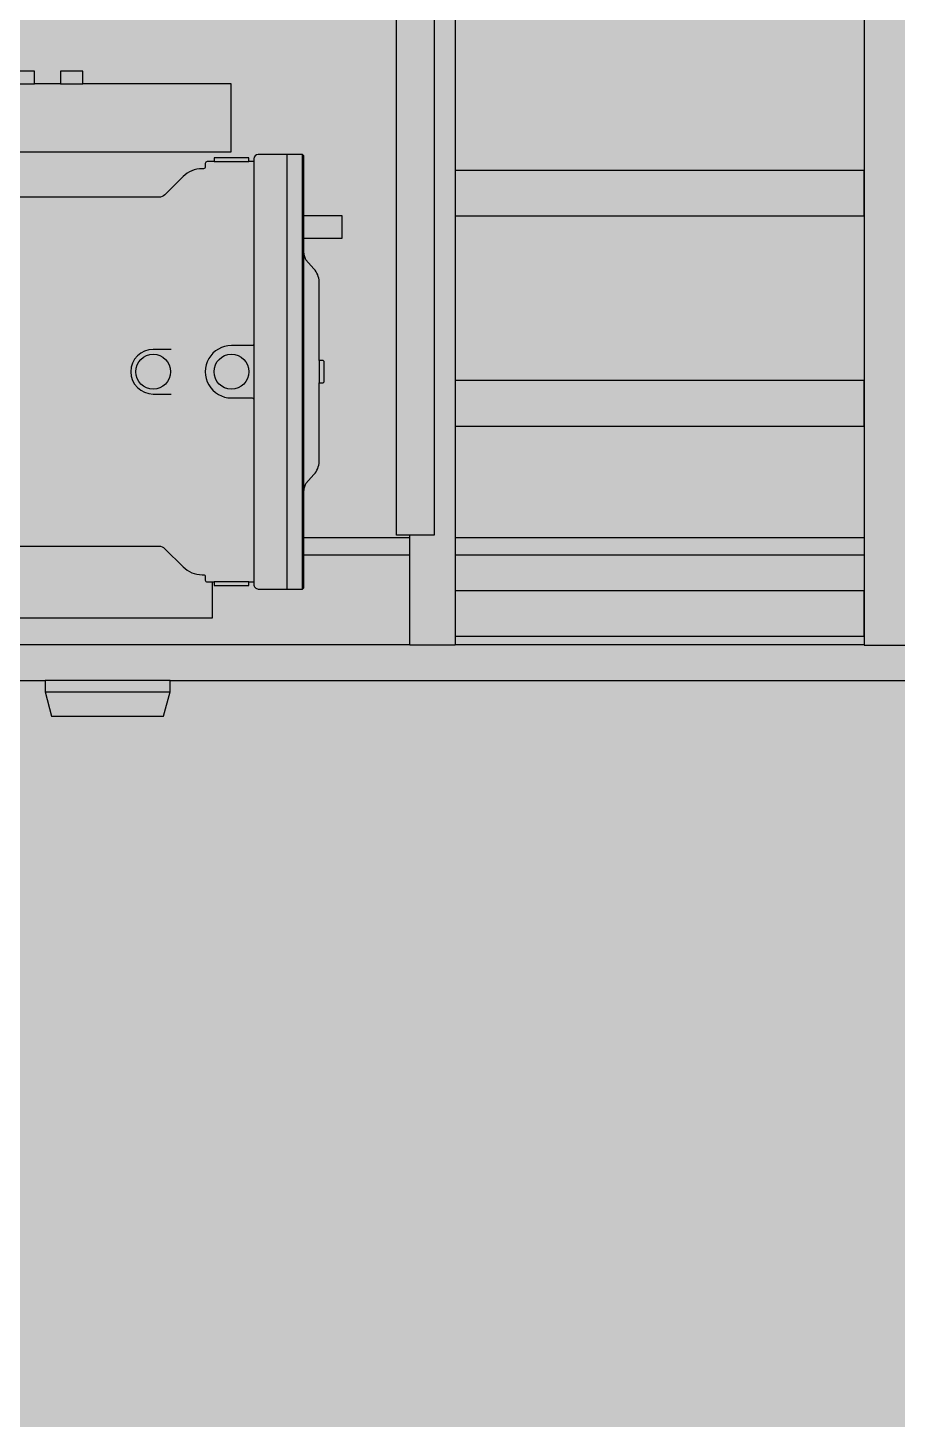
# Model space of a CAD drawing. Header units: millimetres. Extents: x -42064 to 85793, y -29289 to 164708.
# Drawn here: x -2781 to -1809, y -486 to 1070 of the extents above; entities that cross this region are included whole.
import ezdxf

# ---------------------------------------------------------------- set-up
doc = ezdxf.new("R2010")
doc.units = ezdxf.units.MM
doc.set_wipeout_variables(frame=1)
doc.layers.add('1', color=7, linetype='Continuous')
doc.layers.add('Техника. Кран MLC650 VPC', color=250, linetype='Continuous', true_color=0x333333)
doc.layers.add('Техника. Кран MLC650 VPC Штрих', color=7, linetype='Continuous', true_color=0xed4d1d)

# ---------------------------------------------------------------- blocks, each defined once
blk = doc.blocks.new('MLC650-20260207.081402')
at = {"color": 0, "linetype": 'ByBlock', "lineweight": -2, "transparency": 16777216}
blk.add_wipeout([(235.97513122638702, -752.9984265558323), (286.7751312263863, -752.9984265558323), (286.7751312263863, 506.4885359269797), (235.97513122638702, 506.4885359269797)], dxfattribs=at)
for points in [[(-221.2248687736137, 482.8012869604018), (-221.2248687736137, 432.0012869604025), (235.97513122638702, 432.0012869604025), (235.97513122638702, 482.8012869604018)], [(-221.2248687736137, 247.80129001215937), (-221.2248687736137, 197.0012900121601), (235.97513122638702, 197.0012900121601), (235.97513122638702, 247.80129001215937)], [(-221.2248687736137, 12.801293063917853), (-221.2248687736137, -37.99870693608136), (235.97513122638702, -37.99870693608136), (235.97513122638702, 12.801293063917853)], [(-221.2248687736137, -222.19870388432446), (-221.2248687736137, -272.9987038843237), (235.97513122638702, -272.9987038843237), (235.97513122638702, -222.19870388432446)], [(-221.2248687736137, -457.1986523859114), (-221.2248687736137, -507.99865238591053), (235.97513122638694, -507.99865238591053), (235.97513122638694, -457.1986523859114)], [(-221.2248687736137, -692.1986493341537), (-221.2248687736137, -742.998649334153), (235.97513122638702, -742.998649334153), (235.97513122638702, -692.1986493341537)]]:
    blk.add_wipeout(points, dxfattribs=at)
blk.add_lwpolyline([(235.975131226387, 506.4885359269792), (235.975131226387, -752.9984265558323), (286.7751312263863, -752.9984265558323), (286.7751312263863, 506.4885359269792)], close=True, dxfattribs=at)
blk.add_wipeout([(-221.2248687736137, -752.9984265558323), (-272.024868773613, -752.9984265558323), (-272.024868773613, 506.4885359269797), (-221.2248687736137, 506.4885359269797)], dxfattribs=at)
at = {"layer": 'Техника. Кран MLC650 VPC Штрих', "true_color": 0xd6d6d6, "transparency": 16777216}
h = blk.add_hatch(color=254, dxfattribs=at)
h.dxf.hatch_style = 1
h.paths.add_polyline_path([(235.975131226387, -457.1986523859114), (-221.2248687736137, -457.1986523859114), (-221.2248687736137, -507.9986523859106), (235.975131226387, -507.9986523859106)])
h.paths.add_polyline_path([(235.975131226387, -222.1987038843245), (-221.2248687736137, -222.1987038843245), (-221.2248687736137, -272.9987038843237), (235.975131226387, -272.9987038843237)])
h.paths.add_polyline_path([(235.975131226387, 12.80129306391791), (-221.2248687736137, 12.80129306391791), (-221.2248687736137, -37.99870693608136), (235.975131226387, -37.99870693608136)])
h.paths.add_polyline_path([(235.975131226387, 506.4885359269792), (235.975131226387, -752.9984265558323), (286.7751312263863, -752.9984265558323), (286.7751312263863, 506.4885359269792)])
h.paths.add_polyline_path([(235.975131226387, -692.1986493341537), (-221.2248687736137, -692.1986493341537), (-221.2248687736137, -742.998649334153), (235.975131226387, -742.998649334153)])
h.paths.add_polyline_path([(235.975131226387, 247.8012900121594), (-221.2248687736137, 247.8012900121594), (-221.2248687736137, 197.0012900121601), (235.975131226387, 197.0012900121601)])
h.paths.add_polyline_path([(235.975131226387, 482.8012869604017), (-221.2248687736137, 482.8012869604017), (-221.2248687736137, 432.0012869604025), (235.975131226387, 432.0012869604025)])
h.paths.add_polyline_path([(-221.2248687736137, 506.4885359269792), (-221.2248687736137, -752.9984265558323), (-272.024868773613, -752.9984265558323), (-272.024868773613, 506.4885359269792)])
at = {"color": 0, "linetype": 'ByBlock', "lineweight": -2, "transparency": 16777216}
for points in [[(-221.2248687736137, 506.4885359269792), (-221.2248687736137, -752.9984265558323), (-272.024868773613, -752.9984265558323), (-272.024868773613, 506.4885359269792)], [(235.975131226387, 482.8012869604017), (-221.2248687736137, 482.8012869604017), (-221.2248687736137, 432.0012869604025), (235.975131226387, 432.0012869604025)], [(235.975131226387, 247.8012900121594), (-221.2248687736137, 247.8012900121594), (-221.2248687736137, 197.0012900121601), (235.975131226387, 197.0012900121601)], [(235.975131226387, 12.80129306391791), (-221.2248687736137, 12.80129306391791), (-221.2248687736137, -37.99870693608136), (235.975131226387, -37.99870693608136)], [(235.975131226387, -222.1987038843245), (-221.2248687736137, -222.1987038843245), (-221.2248687736137, -272.9987038843237), (235.975131226387, -272.9987038843237)], [(235.975131226387, -457.1986523859114), (-221.2248687736137, -457.1986523859114), (-221.2248687736137, -507.9986523859106), (235.975131226387, -507.9986523859106)], [(235.975131226387, -692.1986493341537), (-221.2248687736137, -692.1986493341537), (-221.2248687736137, -742.998649334153), (235.975131226387, -742.998649334153)]]:
    blk.add_lwpolyline(points, close=True, dxfattribs=at)
blk.add_wipeout([(-244.575381468925, -630.2233624689188), (-286.7751312247856, -630.2233624689188), (-286.7751312247856, 731.8982916601103), (-286.7751312247856, 731.8982916601103), (-280.59521288568294, 746.818324355917), (-265.67525634685535, 752.9984265558332), (-250.75529980802787, 746.818324355917), (-244.575381468925, 731.8982916601103)], dxfattribs=at)
at = {"layer": 'Техника. Кран MLC650 VPC Штрих', "true_color": 0xd6d6d6, "transparency": 16777216}
h = blk.add_hatch(color=254, dxfattribs=at)
h.dxf.hatch_style = 1
edge = h.paths.add_edge_path()
edge.add_line((-244.5753814689251, 731.8982916601099), (-244.5753814689251, -630.2233624689188))
edge.add_line((-244.5753814689251, -630.2233624689188), (-286.7751312247856, -630.2233624689188))
edge.add_line((-286.7751312247856, -630.2233624689188), (-286.7751312247856, 731.8982916601099))
edge.add_arc((-265.6752563468553, 731.8985516763005), 21.09987487953234, -0.0007060624961923168, 180.0007060624962, ccw=False)
at = {"color": 0, "linetype": 'ByBlock', "lineweight": -2, "transparency": 16777216}
blk.add_lwpolyline([(-244.5753814689251, 731.8982916601099), (-244.5753814689251, -630.2233624689188), (-286.7751312247856, -630.2233624689188), (-286.7751312247856, 731.8982916601099, -1.000012323191215)], format="xyb", close=True, dxfattribs=at)
blk = doc.blocks.new('MLC650-20260207.123303')
at = {"color": 0, "linetype": 'ByBlock', "lineweight": -2, "transparency": 16777216}
blk.add_wipeout([(-265.8031917286862, -354.9999155044552), (-263.80253865251507, -353.0000375747677), (-263.8015548958083, -296.99996738433947), (-241.78992878923236, -296.99996738433947), (-240.29002034196856, -295.50005893707385), (-240.2901119364251, -295.16984666586177), (-240.2901119364251, -295.16984666586177), (-240.2207438728783, -294.71884954954476), (-240.0189269596067, -294.30960602707455), (-239.70335504926516, -293.9800234174472), (-239.3032588673559, -293.76063022613744), (-239.3032588673559, -293.7606302261356), (-223.47089192399653, -287.9978036880475), (-215.7705867482182, -288.0001291275021), (-215.7705867482182, -292.6668985366814), (-176.77064167985736, -292.6668985366814), (-176.77064167985736, -288.0001291275039), (-169.79122273454595, -288.0001291275021), (-169.79122273454595, -275.30012912750135), (303.57910807600456, -275.30012912750135), (303.57910807600456, -234.9998758316051), (305.209241132643, -234.9998758316051), (305.21234171858123, -239.16008701324427), (344.2060856150656, -239.16008701324427), (344.2091862010002, -234.9998758316051), (349.7088505076408, -234.9998758316051), (349.7088505076408, -237.67529392242432), (349.7088505076408, -237.67529392242432), (349.9972244298606, -239.6859883713696), (351.0591997671436, -241.41753683128445), (352.72068742243937, -242.58608741098578), (354.7093205379697, -243.00008018613153), (354.7093205379697, -243.00008018613153), (404.20939982404707, -243.00016269683692), (405.7093082713145, -241.49986667632584), (405.7093082713145, -134.16638946705825), (405.7093082713145, -134.16638946705825), (405.86843367654546, -131.7784408287971), (406.3116551699095, -129.42659595691475), (407.032626240838, -127.14453103486812), (408.0210232687841, -124.96492306353139), (416.85162462911285, -114.87346460211847), (416.85162462911285, -114.87346460211847), (419.3389173678661, -111.84278368910964), (421.1870641162004, -108.38503795506585), (422.32502143297097, -104.63314441847251), (422.7090458201419, -100.73132724762036), (422.7090458201419, -100.73132724762036), (422.7090458201419, -12.499891090392339), (427.2087711619388, -12.499891090392339), (428.2094852732662, -11.498014259343108), (428.2094852732662, 11.498256492615837), (427.2087711619406, 12.500133323672344), (422.7090458201419, 12.500133323672344), (422.7090458201419, 100.73156948089672), (422.7090458201419, 100.73156948089672), (422.32502155308975, 104.6333860476825), (421.18706458753877, 108.3852790503006), (419.3389183943509, 111.84302438608393), (416.8516263711099, 114.87370509339598), (416.8516263711099, 114.8737050933978), (408.0210249009506, 124.96511375751288), (408.0210249009506, 124.96511375751288), (407.03262717914004, 127.14472237239352), (406.31165559593865, 129.42678804777643), (405.86843378676167, 131.77863374816116), (405.7093082713145, 134.16658325367098), (405.7093082713145, 134.1665832536728), (405.7093082713145, 149.1998804092418), (448.6384708689711, 149.1998804092418), (448.6384708689711, 174.19990482330286), (405.7093082713145, 174.19990482330286), (405.7093082713145, 241.50006046295312), (404.20939982404707, 242.99996891021874), (354.7093204783432, 242.99996891021874), (354.7093204783432, 242.99996891021874), (352.7959060871872, 242.6193209727153), (351.1737985814834, 241.53543226784677), (350.089936786595, 239.91330678126906), (349.70932059159713, 237.99988607564228), (349.70932059159713, 237.99988607564228), (349.7088505076408, 235.00006961822692), (344.2091862010002, 235.00006961822692), (344.2091862010002, 239.15989322662426), (305.21234171858123, 239.15989322662426), (305.209241132643, 235.00006961822692), (297.40894206037774, 235.00006961822692), (297.40894206037774, 235.00006961822692), (296.6435894082497, 234.8477027614681), (295.9947852603218, 234.41407444275683), (295.561282674802, 233.76518627865516), (295.4090641306884, 232.99980411529577), (295.4090641306884, 229.00004825592077), (295.4090641306884, 229.00004825592077), (295.2569123147787, 228.23462733609995), (294.8234160772372, 227.58570486644567), (294.17457762252525, 227.1520828890607), (293.4091862010009, 226.99978275299327), (293.4091862010009, 226.99978275299327), (291.8774954365308, 227.00006434917304), (291.8774954365308, 227.00006434917304), (286.02478591612635, 226.42362254464206), (280.396992769196, 224.7164499758528), (275.21038890955424, 221.94415232095162), (270.66429259574215, 218.2132674138811), (270.66429259574215, 218.2132674138811), (250.38002970686284, 197.92907657623437), (250.38002970686284, 197.92907657623437), (248.86475162390343, 196.6853471632603), (247.135938978352, 195.76115164391194), (245.26003683259114, 195.19201048310606), (243.3091434763901, 194.9997980117787), (243.3091434763901, 194.99979801178233), (28.709064130687693, 194.99979801178233), (28.709064130687693, 244.99984683990442), (-103.04103352556194, 244.99984683990442), (-103.04103352556194, 244.28981266021765), (-111.60443133268927, 245.79979801177979), (324.4979862498294, 245.79979801177979), (324.4979862498294, 321.9997980117805), (158.60346110334467, 321.9997980117805), (158.60346110334467, 336.19970645904505), (133.60343668927817, 336.19970645904505), (133.60343668927817, 321.9997980117805), (104.6028812693603, 321.9997980117805), (104.6028812693603, 336.19970645904505), (79.60285685529925, 336.19970645904505), (79.60285685529925, 321.9997980117805), (-263.7906808884927, 321.9997980117805), (-263.79013630876216, 352.9998437881459), (-265.8031917286862, 354.99991550445884), (-448.6384708689693, 354.99991550445884), (-448.6384708689693, -354.9999155044552)], dxfattribs=at)
at = {"layer": 'Техника. Кран MLC650 VPC Штрих', "true_color": 0xadadad, "transparency": 16777216}
h = blk.add_hatch(color=253, dxfattribs=at)
h.dxf.hatch_style = 1
edge = h.paths.add_edge_path()
edge.add_line((-448.6384708689693, -354.9999155044552), (-265.8031917286862, -354.9999155044552))
edge.add_line((-265.8031917286862, -354.9999155044552), (-263.8025386525151, -353.0000375747677))
edge.add_line((-263.8025386525151, -353.0000375747677), (-263.8015548958065, -296.9999673843395))
edge.add_line((-263.8015548958065, -296.9999673843395), (-241.7899287892324, -296.9999673843395))
edge.add_line((-241.7899287892324, -296.9999673843395), (-240.2900203419667, -295.5000589370738))
edge.add_line((-240.2900203419667, -295.5000589370738), (-240.2901119364251, -295.1698466658636))
edge.add_arc((-238.7908396948104, -295.1696170602838), 1.499272259196142, 109.98527304320251, 180.0087745442144, ccw=False)
edge.add_line((-239.3032588673559, -293.7606302261356), (-223.4708919239965, -287.9978036880493))
edge.add_line((-223.4708919239965, -287.9978036880493), (-215.7705867482182, -288.0001291275021))
edge.add_line((-215.7705867482182, -288.0001291275021), (-215.7705867482182, -292.6668985366832))
edge.add_line((-215.7705867482182, -292.6668985366832), (-176.7706416798574, -292.6668985366832))
edge.add_line((-176.7706416798574, -292.6668985366832), (-176.7706416798574, -288.0001291275039))
edge.add_line((-176.7706416798574, -288.0001291275039), (-169.7912227345441, -288.0001291275021))
edge.add_line((-169.7912227345441, -288.0001291275021), (-169.7912227345441, -275.3001291275014))
edge.add_line((-169.7912227345441, -275.3001291275014), (303.5791080760027, -275.3001291275014))
edge.add_line((303.5791080760027, -275.3001291275014), (303.5791080760027, -234.9998758316069))
edge.add_line((303.5791080760027, -234.9998758316069), (305.2092411326412, -234.9998758316069))
edge.add_line((305.2092411326412, -234.9998758316069), (305.2123417185794, -239.1600870132443))
edge.add_line((305.2123417185794, -239.1600870132443), (344.2060856150638, -239.1600870132443))
edge.add_line((344.2060856150638, -239.1600870132443), (344.209186201002, -234.9998758316051))
edge.add_line((344.209186201002, -234.9998758316051), (349.7088505076426, -234.9998758316051))
edge.add_line((349.7088505076426, -234.9998758316051), (349.7088505076426, -237.6752939224243))
edge.add_arc((354.7163345730163, -237.9831467754324), 5.016938313760331, 176.4819664373392, 269.9198964166159)
edge.add_line((354.7093205379679, -243.0000801861315), (404.2093998240489, -243.0001626968387))
edge.add_line((404.2093998240489, -243.0001626968387), (405.7093082713145, -241.4998666763277))
edge.add_line((405.7093082713145, -241.4998666763277), (405.7093082713145, -134.1663894670583))
edge.add_arc((425.7088627146281, -134.2998208999546), 19.9999995469587, 152.1767922927594, 179.6177442576459, ccw=False)
edge.add_line((408.0210232687859, -124.9649230635314), (416.8516246291147, -114.8734646021167))
edge.add_arc((402.7119696171223, -100.7329831551064), 19.99707627158038, 314.998325636136, 360.0047445191055)
edge.add_line((422.7090458201419, -100.7313272476185), (422.7090458201419, -12.49989109039325))
edge.add_line((422.7090458201419, -12.49989109039325), (427.2087711619388, -12.49989109039325))
edge.add_line((427.2087711619388, -12.49989109039325), (428.2094852732662, -11.49801425934129))
edge.add_line((428.2094852732662, -11.49801425934129), (428.2094852732662, 11.49825649261493))
edge.add_line((428.2094852732662, 11.49825649261493), (427.2087711619424, 12.50013332367234))
edge.add_line((427.2087711619424, 12.50013332367234), (422.7090458201419, 12.50013332367234))
edge.add_line((422.7090458201419, 12.50013332367234), (422.7090458201419, 100.7315694808958))
edge.add_arc((402.7119696174201, 100.7332253884036), 19.99707627128258, 359.9952554808372, 405.0016673058312)
edge.add_line((416.8516263711099, 114.8737050933969), (408.0210249009506, 124.9651137575129))
edge.add_arc((425.7088627146127, 134.3000146865704), 19.99999954694337, 180.3822557423604, 207.8232177251576, ccw=False)
edge.add_line((405.7093082713145, 134.1665832536719), (405.7093082713145, 149.1998804092409))
edge.add_line((405.7093082713145, 149.1998804092409), (448.6384708689693, 149.1998804092409))
edge.add_line((448.6384708689693, 149.1998804092409), (448.6384708689693, 174.1999048233029))
edge.add_line((448.6384708689693, 174.1999048233029), (405.7093082713145, 174.1999048233029))
edge.add_line((405.7093082713145, 174.1999048233029), (405.7093082713145, 241.5000604629531))
edge.add_line((405.7093082713145, 241.5000604629531), (404.2093998240489, 242.9999689102169))
edge.add_line((404.2093998240489, 242.9999689102169), (354.709320478345, 242.9999689102169))
edge.add_arc((354.7094613357282, 237.9998281677327), 5.000140744468202, 90.00161406127967, 179.999336442915)
edge.add_line((349.7093205915953, 237.9998860756423), (349.7088505076426, 235.0000696182251))
edge.add_line((349.7088505076426, 235.0000696182251), (344.209186201002, 235.0000696182251))
edge.add_line((344.209186201002, 235.0000696182251), (344.209186201002, 239.1598932266234))
edge.add_line((344.209186201002, 239.1598932266234), (305.2123417185794, 239.1598932266234))
edge.add_line((305.2123417185794, 239.1598932266234), (305.2092411326412, 235.0000696182251))
edge.add_line((305.2092411326412, 235.0000696182251), (297.4089420603777, 235.0000696182251))
edge.add_arc((297.4093090156276, 232.999824766841), 2.000244885044, 90.0105112065847, 180.0005915507604)
edge.add_line((295.4090641306902, 232.9998041152958), (295.4090641306902, 229.0000482559208))
edge.add_arc((293.4090687580096, 228.9997781404636), 1.999995390921276, -89.99663549832422, 0.007738255695983298, ccw=False)
edge.add_line((293.4091862010027, 226.9997827529905), (291.8774954365326, 227.000064349174))
edge.add_arc((291.8774967478729, 197.0000635147175), 30.00000083445653, 90.00000250447536, 135.000000341628)
edge.add_line((270.6642925957422, 218.2132674138793), (250.3800297068628, 197.9290765762325))
edge.add_arc((243.3088647172523, 204.9991964731703), 9.999398465276213, 270.00159726830145, 315.00423436764936, ccw=False)
edge.add_line((243.3091434763919, 194.9997980117796), (28.70906413068951, 194.9997980117796))
edge.add_line((28.70906413068951, 194.9997980117796), (28.70906413068951, 244.9998468399044))
edge.add_line((28.70906413068951, 244.9998468399044), (-103.0410335255619, 244.9998468399044))
edge.add_line((-103.0410335255619, 244.9998468399044), (-103.0410335255619, 244.2898126602176))
edge.add_line((-103.0410335255619, 244.2898126602176), (-111.6044313326893, 245.7997980117807))
edge.add_line((-111.6044313326893, 245.7997980117807), (324.4979862498294, 245.7997980117807))
edge.add_line((324.4979862498294, 245.7997980117807), (324.4979862498294, 321.9997980117796))
edge.add_line((324.4979862498294, 321.9997980117796), (158.6034611033465, 321.9997980117796))
edge.add_line((158.6034611033465, 321.9997980117796), (158.6034611033465, 336.199706459045))
edge.add_line((158.6034611033465, 336.199706459045), (133.6034366892818, 336.199706459045))
edge.add_line((133.6034366892818, 336.199706459045), (133.6034366892818, 321.9997980117796))
edge.add_line((133.6034366892818, 321.9997980117796), (104.6028812693621, 321.9997980117796))
edge.add_line((104.6028812693621, 321.9997980117796), (104.6028812693621, 336.199706459045))
edge.add_line((104.6028812693621, 336.199706459045), (79.60285685529743, 336.199706459045))
edge.add_line((79.60285685529743, 336.199706459045), (79.60285685529743, 321.9997980117796))
edge.add_line((79.60285685529743, 321.9997980117796), (-263.7906808884909, 321.9997980117796))
edge.add_line((-263.7906808884909, 321.9997980117796), (-263.7901363087622, 352.9998437881468))
edge.add_line((-263.7901363087622, 352.9998437881468), (-265.8031917286862, 354.9999155044552))
edge.add_line((-265.8031917286862, 354.9999155044552), (-448.6384708689693, 354.9999155044552))
edge.add_line((-448.6384708689693, 354.9999155044552), (-448.6384708689693, -354.9999155044552))
at = {"color": 0, "linetype": 'ByBlock', "lineweight": -2, "transparency": 16777216}
blk.add_lwpolyline([(-448.6384708689693, -354.9999155044552), (-265.8031917286862, -354.9999155044552), (-263.8025386525151, -353.0000375747677), (-263.8015548958065, -296.9999673843395), (-241.7899287892324, -296.9999673843395), (-240.2900203419667, -295.5000589370738), (-240.2901119364251, -295.1698466658636, -0.3154115314715947), (-239.3032588673559, -293.7606302261356), (-223.4708919239965, -287.9978036880493), (-215.7705867482182, -288.0001291275021), (-215.7705867482182, -292.6668985366832), (-176.7706416798574, -292.6668985366832), (-176.7706416798574, -288.0001291275039), (-169.7912227345441, -288.0001291275021), (-169.7912227345441, -275.3001291275014), (303.5791080760027, -275.3001291275014), (303.5791080760027, -234.9998758316069), (305.2092411326412, -234.9998758316069), (305.2123417185794, -239.1600870132443), (344.2060856150638, -239.1600870132443), (344.209186201002, -234.9998758316051), (349.7088505076426, -234.9998758316051), (349.7088505076426, -237.6752939224243, 0.4318993096489325), (354.7093205379679, -243.0000801861315), (404.2093998240489, -243.0001626968387), (405.7093082713145, -241.4998666763277), (405.7093082713145, -134.1663894670583, -0.1203092150461851), (408.0210232687859, -124.9649230635314), (416.8516246291147, -114.8734646021167, 0.1989414833571367), (422.7090458201419, -100.7313272476185), (422.7090458201419, -12.49989109039325), (427.2087711619388, -12.49989109039325), (428.2094852732662, -11.49801425934129), (428.2094852732662, 11.49825649261493), (427.2087711619424, 12.50013332367234), (422.7090458201419, 12.50013332367234), (422.7090458201419, 100.7315694808958, 0.1989414513420643), (416.8516263711099, 114.8737050933969), (408.0210249009506, 124.9651137575129, -0.1203092593902588), (405.7093082713145, 134.1665832536719), (405.7093082713145, 149.1998804092409), (448.6384708689693, 149.1998804092409), (448.6384708689693, 174.1999048233029), (405.7093082713145, 174.1999048233029), (405.7093082713145, 241.5000604629531), (404.2093998240489, 242.9999689102169), (354.709320478345, 242.9999689102169, 0.4142019193474888), (349.7093205915953, 237.9998860756423), (349.7088505076426, 235.0000696182251), (344.209186201002, 235.0000696182251), (344.209186201002, 239.1598932266234), (305.2123417185794, 239.1598932266234), (305.2092411326412, 235.0000696182251), (297.4089420603777, 235.0000696182251, 0.4141628544874088), (295.4090641306902, 232.9998041152958), (295.4090641306902, 229.0000482559208, -0.414235920966191), (293.4091862010027, 226.9997827529905), (291.8774954365326, 227.000064349174, 0.1989123575690626), (270.6642925957422, 218.2132674138793), (250.3800297068628, 197.9290765762325, -0.1989243291919469), (243.3091434763919, 194.9997980117796), (28.70906413068951, 194.9997980117796), (28.70906413068951, 244.9998468399044), (-103.0410335255619, 244.9998468399044), (-103.0410335255619, 244.2898126602176), (-111.6044313326893, 245.7997980117807), (324.4979862498294, 245.7997980117807), (324.4979862498294, 321.9997980117796), (158.6034611033465, 321.9997980117796), (158.6034611033465, 336.199706459045), (133.6034366892818, 336.199706459045), (133.6034366892818, 321.9997980117796), (104.6028812693621, 321.9997980117796), (104.6028812693621, 336.199706459045), (79.60285685529743, 336.199706459045), (79.60285685529743, 321.9997980117796), (-263.7906808884909, 321.9997980117796), (-263.7901363087622, 352.9998437881468), (-265.8031917286862, 354.9999155044552), (-448.6384708689693, 354.9999155044552)], format="xyb", close=True, dxfattribs=at)
for points in [[(-319.8037715626706, 354.9999155044552), (-319.8037715626706, -354.9999155044552)], [(-263.8015548958065, -296.9999673843395), (-263.7906808884909, 321.9997980117796)], [(79.60285685529743, 321.9997980117796), (104.6028812693621, 321.9997980117796)], [(133.6034366892818, 321.9997980117796), (158.6034611033465, 321.9997980117796)], [(-241.7899287892324, -296.9999673843395), (-241.7899287892324, 296.9997735977176)], [(-240.2900203419667, 295.1534639830479), (-240.2901119364251, -295.1698466658636)], [(-169.7912227209672, 268.4600427578152), (-169.7912227209672, 267.8318919488011), (-223.4708919239965, 285.9659509658813), (-223.4708919239965, 287.9999353408812)], [(-215.7705867482182, 287.9999353408812), (-176.7706416798574, 287.9999353408812)], [(-159.7898740244855, 259.3311420857972), (-159.7898740244855, -259.3309493541874)], [(-103.0410335255619, -244.2900064468395), (-103.0410335255619, 244.2898126602176)], [(-16.79125935563934, 244.9998468399044), (-16.7912593556357, -245.0000406265244)], [(305.2092411326412, 235.0000696194456), (344.209186201002, 235.0000696182251)], [(349.7088505076426, 235.0000696182251), (349.7088505076426, -234.9998758316051)], [(386.708917646316, 242.9999689102169), (386.708917646316, -243.0001626968387)], [(404.2093998240489, -243.0001626968387), (404.2093998240489, 242.9999689102169)], [(28.70906413068951, 194.9997980117796), (28.70906413068951, -194.9999917984005)], [(405.7093082713145, 149.1998804092409), (405.7093082713145, 174.1999048233029)], [(405.7093082713145, -134.1663894670583), (405.7093082713145, 134.1665832536719)], [(422.7090458201419, 12.50013332367234), (422.7090458201419, -12.49989109039325)], [(344.209186201002, -234.9998758316051), (305.2092411326412, -234.9998758328275)], [(-223.4708919239965, -287.9978036880493), (-223.4708919239965, -285.9661447525014), (-169.7829776071412, -267.6749776214347), (-169.7912227345441, -268.4598489761356)], [(-176.7706416798574, -288.0001291275039), (-215.7705867482182, -288.0001291275021)]]:
    blk.add_lwpolyline(points, dxfattribs=at)
for points in [[(-111.6044313326893, 245.7997980117807), (-154.8324458790776, 253.4222009658815, -0.3639117464715593), (-159.7898740244855, 259.3311420917353), (-159.7899164153096, 260.6186609268188, 0.3152987873016513), (-163.7377956328091, 266.2568167965856), (-169.7912227345441, 268.4600427627565), (-169.7912227345441, 287.9999353408784), (-176.7706416798574, 287.9999353408812), (-176.7706416798574, 292.6670923233032), (-215.7705867482182, 292.6670923233032), (-215.7705867482182, 287.9999353408812), (-223.4708919239965, 287.9999353408812), (-239.3032588673559, 293.7604364395138, -0.3121894289150729), (-240.2900203419667, 295.1534639830479), (-240.2900203419667, 295.4998651504502), (-241.7899287892324, 296.9997735977176), (-263.7901363087622, 296.9997735977176)], [(-223.4708919239965, 34.14997463226337), (-223.4708919239965, -34.15011997222791), (-189.7907769394042, -34.14978992938995, 0.4142136100914041), (-169.7907776309003, -14.14978688547399), (-169.7907776309003, 14.15003261566198, 0.4142135751758766), (-189.7907780521309, 34.15003216266632), (-223.4708919239965, 34.14997463226337)], [(349.7089725705046, 31.2540277163298, -0.4148231405470569), (347.7050968455333, 29.25414943695068), (324.7088260935816, 29.29988307952863, 1.000001550517033), (324.7088260935816, -29.30002841949499), (347.7050968455333, -29.25390720367432, -0.4146860860124595), (349.7089725705046, -31.25417270660364)], [(257.3850284861583, 25.00014553070105), (237.2087406443607, 25.00014553070105, 0.9999990310678519), (237.2087406443607, -24.99990329742468), (257.3850284861583, -24.99990329742468)], [(28.70906413068951, -194.9999917984005), (28.70906413068951, -245.0000406265262), (-103.0410335255619, -245.0000406265262), (-103.0410335255619, -244.2900064468395), (-154.8324458790776, -253.4220071792606, 0.3639117959765396), (-159.7898740244855, -259.3309493541874), (-159.7902827931393, -260.6188547134389, -0.3153960613951999), (-163.738103838059, -266.2568826675415), (-169.7912227345441, -268.4598489761356), (-169.7912227345441, -275.3001291275014)], [(28.70906413068951, -194.9999917984005), (243.3091434763919, -194.9999917984005, -0.1988813987118845), (250.3800297068628, -197.9288827896107), (270.6642912471543, -218.2130722786751, 0.1989123885503685), (291.8774971056228, -226.999870562553), (293.4091862009991, -226.9999765396133, -0.4143742915214743), (295.4090641306902, -228.999854469299), (295.4090641306902, -232.9999979019176, 0.4142998791191272), (297.4089420603777, -234.9998758316051), (303.5791080760027, -234.9998758316069)]]:
    blk.add_lwpolyline(points, format="xyb", dxfattribs=at)
for centre, radius in [((-196.2710017872778, 0.0001211166381835938), 19.49999978542206), ((237.2087406443607, 0.0001211166381835938), 19.49999978542722), ((324.7088260935816, 0.0001211166381835938), 19.49999978542487)]:
    blk.add_circle(centre, radius, dxfattribs=at)
blk = doc.blocks.new('MLC650-20260207.081734')
at = {"color": 0, "linetype": 'ByBlock', "lineweight": -2, "transparency": 16777216}
blk.add_wipeout([(-3134.000177001951, 1390.0000080108648), (-3134.000177001951, 1390.0000080108648), (-3136.799048214848, 1360.965239026259), (-3145.092543111675, 1332.999734695889), (-3158.575238047699, 1307.1333776404817), (-3176.7506072663605, 1284.3187454098043), (-3176.75060726636, 1284.3187454098043), (-3524.7657351820926, 924.5524833710424), (-3524.7657351820926, 924.5524833710424), (-3529.015849295607, 919.8713678230633), (-3532.9616395759144, 914.9310184614033), (-3536.5873317536093, 909.7511855505845), (-3539.878431230369, 904.3525767496512), (-3576.5487678350855, 839.684673817811), (-3576.5487678350855, 839.684673817811), (-3582.1243521224483, 828.0533447731104), (-3586.2611349076265, 815.8360626007197), (-3588.8991066339513, 803.2100552879265), (-3589.999999999989, 790.3584799258092), (-3589.999999999989, 563.2813374130355), (-3589.999999999989, 563.2813374130355), (-3589.5155196285177, 556.788584565435), (-3588.7185367092966, 550.3267443479081), (-3587.610905268797, 543.910848980745), (-3586.195201997132, 537.5558238024337), (-3586.195201997132, 537.5558238024337), (-3544.250800585094, 379.9998840332046), (-3544.250800585094, 339.99999999999955), (-3524.2567565607133, 339.99999999999955), (-3524.2567565607133, 300.0001159667995), (-2895.000036621091, 300.00011596679633), (-2895.000036621091, 339.99999999999955), (-2761.850024414059, 339.99999999999955), (-2761.850024414059, 327.29999999999654), (-2754.5334167480473, 299.9950775146499), (-2629.4674072265625, 299.9950775146499), (-2622.1500244140625, 327.2999999999997), (-2622.1500244140625, 339.99999999999955), (2622.1500244140734, 339.99999999999955), (2622.1500244140734, 327.2999999999997), (2629.4674072265734, 299.9950775146499), (2754.5334167480587, 299.9950775146499), (2761.850024414071, 327.29999999999654), (2761.850024414071, 339.99999999999955), (2895.0000366211025, 339.99999999999955), (2895.0000366211025, 300.00011596679633), (3524.256756560725, 300.00011596679633), (3524.256756560725, 339.99999999999955), (3544.2508005851055, 339.99999999999955), (3544.2508005851055, 379.9998840332046), (3586.195201997144, 537.5558238024337), (3586.195201997144, 537.5558238024337), (3587.6109052688084, 543.910848980745), (3588.718536709309, 550.3267443479081), (3589.5155196285286, 556.788584565435), (3590, 563.2813374130355), (3590, 563.2813374130355), (3590, 790.3584799258092), (3590, 790.3584799258092), (3588.899106633963, 803.2100552879265), (3586.2611349076383, 815.8360626007197), (3582.12435212246, 828.0533447731104), (3576.5487678350974, 839.684673817811), (3539.87843123038, 904.3525767496512), (3539.87843123038, 904.3525767496512), (3536.587331753621, 909.7511855505845), (3532.9616395759253, 914.9310184614033), (3529.015849295619, 919.8713678230633), (3524.765735182104, 924.5524833710424), (3176.7506072663714, 1284.3187454098043), (3176.7506072663714, 1284.3187454098043), (3158.5752380477097, 1307.1333776404817), (3145.0925431116857, 1332.999734695889), (3136.79904821486, 1360.965239026259), (3134.0001770019626, 1390.0000080108648), (3134.0001770019626, 1570.0000675201409), (3136.000054931651, 1569.99987373352), (3136.000054931651, 1617.9998508453373), (3134.0001770019626, 1619.9999225616457), (3134.0001770019626, 1687.7498569488525), (2982.504772949229, 1687.7498569488525), (2971.0000488281366, 1731.999869155883), (2839.0003540039183, 1731.999869155883), (2827.494854736339, 1687.7498569488525), (2685.0004516601666, 1687.7500507354744), (2685.0004516601666, 1619.9999225616448), (2657.2005981445404, 1619.9999225616457), (2655.999896240246, 1621.1998493194587), (2655.999896240246, 1629.9998935699468), (2376.299914550794, 1629.9998935699468), (2376.299914550794, 1632.9008792877203), (2353.757104492198, 1632.9008792877203), (2353.757104492198, 1615.3837314605707), (1795.274914550792, 1615.3837314605707), (1795.274914550792, 1632.9008792877203), (1773.0499145507931, 1632.9008792877203), (1773.0499145507931, 1609.9999515533445), (1663.9999816894638, 1609.9999515533445), (1663.9992065429763, 1634.9999759674083), (1482.7250000000095, 1634.9999759674083), (1482.7250000000095, 1739.0779254913332), (-1482.7249999999985, 1739.0779254913332), (-1482.7249999999985, 1634.9999759674083), (-1663.9992065429683, 1634.9999759674083), (-1663.999981689452, 1609.9999515533445), (-1773.0499145507777, 1609.9999515533445), (-1773.0499145507777, 1632.9008792877203), (-1795.27491455078, 1632.9008792877203), (-1795.27491455078, 1629.9998935699468), (-2353.7571044921856, 1629.9998935699468), (-2353.7571044921856, 1632.9008792877203), (-2376.2999145507783, 1632.9008792877203), (-2376.2999145507783, 1629.9998935699468), (-2655.999896240231, 1629.9998935699468), (-2655.999896240231, 1621.1998493194587), (-2657.2005981445286, 1619.9999225616457), (-2685.000451660155, 1619.9999225616448), (-2685.000451660155, 1687.7500507354744), (-2827.494854736327, 1687.7498569488525), (-2839.000354003904, 1731.999869155883), (-2971.000048828122, 1731.999869155883), (-2982.504772949218, 1687.7498569488525), (-3134.000177001951, 1687.7498569488525), (-3134.000177001951, 1619.9999225616457), (-3136.000054931639, 1617.9998508453373), (-3136.000054931639, 1569.99987373352), (-3134.000177001951, 1569.99987373352), (-3134.000177001951, 1570.0000675201409)], dxfattribs=at)
at = {"layer": 'Техника. Кран MLC650 VPC Штрих', "true_color": 0xadadad, "transparency": 16777216}
h = blk.add_hatch(color=253, dxfattribs=at)
h.dxf.hatch_style = 1
edge = h.paths.add_edge_path()
edge.add_line((-3134.000177001952, 1570.000067520142), (-3134.000177001952, 1390.000008010865))
edge.add_arc((-3286.000441979108, 1390.000125834063), 152.0002649772016, 315.95118145926324, 359.99995558710395, ccw=False)
edge.add_line((-3176.75060726636, 1284.318745409804), (-3524.765735182093, 924.5524833710424))
edge.add_arc((-3452.892005308225, 855.0263828576509), 99.99855848250988, 135.9511814592659, 150.4443258654042)
edge.add_line((-3539.878431230369, 904.3525767496521), (-3576.548767835086, 839.6846738178119))
edge.add_arc((-3482.939995232347, 787.660431609253), 107.093996496377, 150.9363376576849, 178.5563790322286)
edge.add_line((-3589.999999999989, 790.3584799258088), (-3589.999999999989, 563.2813374130365))
edge.add_arc((-3455.181303367887, 570.0768728162865), 134.9898524445283, 182.8855512565849, 193.9405370009752)
edge.add_line((-3586.195201997132, 537.5558238024332), (-3544.250800585094, 379.9998840332046))
edge.add_line((-3544.250800585094, 379.9998840332046), (-3544.250800585094, 340))
edge.add_line((-3544.250800585094, 340), (-3524.256756560713, 340))
edge.add_line((-3524.256756560713, 340), (-3524.256756560713, 300.0001159667999))
edge.add_line((-3524.256756560713, 300.0001159667999), (-2895.000036621092, 300.0001159667972))
edge.add_line((-2895.000036621092, 300.0001159667972), (-2895.000036621092, 340))
edge.add_line((-2895.000036621092, 340), (-2761.85002441406, 340))
edge.add_line((-2761.85002441406, 340), (-2761.85002441406, 327.2999999999975))
edge.add_line((-2761.85002441406, 327.2999999999975), (-2754.533416748047, 299.9950775146499))
edge.add_line((-2754.533416748047, 299.9950775146499), (-2629.467407226562, 299.9950775146499))
edge.add_line((-2629.467407226562, 299.9950775146499), (-2622.150024414062, 327.2999999999993))
edge.add_line((-2622.150024414062, 327.2999999999993), (-2622.150024414062, 340))
edge.add_line((-2622.150024414062, 340), (2622.150024414073, 340))
edge.add_line((2622.150024414073, 340), (2622.150024414073, 327.2999999999993))
edge.add_line((2622.150024414073, 327.2999999999993), (2629.467407226573, 299.9950775146499))
edge.add_line((2629.467407226573, 299.9950775146499), (2754.533416748058, 299.9950775146499))
edge.add_line((2754.533416748058, 299.9950775146499), (2761.850024414071, 327.2999999999975))
edge.add_line((2761.850024414071, 327.2999999999975), (2761.850024414071, 340))
edge.add_line((2761.850024414071, 340), (2895.000036621102, 340))
edge.add_line((2895.000036621102, 340), (2895.000036621102, 300.0001159667972))
edge.add_line((2895.000036621102, 300.0001159667972), (3524.256756560724, 300.0001159667972))
edge.add_line((3524.256756560724, 300.0001159667972), (3524.256756560724, 340))
edge.add_line((3524.256756560724, 340), (3544.250800585105, 340))
edge.add_line((3544.250800585105, 340), (3544.250800585105, 379.9998840332046))
edge.add_line((3544.250800585105, 379.9998840332046), (3586.195201997143, 537.5558238024332))
edge.add_arc((3455.181303367898, 570.0768728162865), 134.9898524445283, 346.0594629990248, 357.114448743415)
edge.add_line((3590, 563.2813374130365), (3590, 790.3584799258088))
edge.add_arc((3482.939995232358, 787.660431609253), 107.0939964963771, 1.443620967771406, 29.06366234231513)
edge.add_line((3576.548767835096, 839.6846738178119), (3539.87843123038, 904.3525767496521))
edge.add_arc((3452.892005308236, 855.0263828576509), 99.99855848250988, 29.55567413459586, 44.04881854073406)
edge.add_line((3524.765735182104, 924.5524833710424), (3176.750607266371, 1284.318745409804))
edge.add_arc((3286.000441979118, 1390.000125834063), 152.0002649772015, 180.000044412896, 224.0488185407368, ccw=False)
edge.add_line((3134.000177001963, 1390.000008010865), (3134.000177001963, 1570.000067520142))
edge.add_line((3134.000177001963, 1570.000067520142), (3136.00005493165, 1569.999873733521))
edge.add_line((3136.00005493165, 1569.999873733521), (3136.00005493165, 1617.999850845337))
edge.add_line((3136.00005493165, 1617.999850845337), (3134.000177001963, 1619.999922561646))
edge.add_line((3134.000177001963, 1619.999922561646), (3134.000177001963, 1687.749856948853))
edge.add_line((3134.000177001963, 1687.749856948853), (2982.504772949229, 1687.749856948853))
edge.add_line((2982.504772949229, 1687.749856948853), (2971.000048828137, 1731.999869155884))
edge.add_line((2971.000048828137, 1731.999869155884), (2839.000354003918, 1731.999869155884))
edge.add_line((2839.000354003918, 1731.999869155884), (2827.494854736338, 1687.749856948853))
edge.add_line((2827.494854736338, 1687.749856948853), (2685.000451660166, 1687.750050735474))
edge.add_line((2685.000451660166, 1687.750050735474), (2685.000451660166, 1619.999922561645))
edge.add_line((2685.000451660166, 1619.999922561645), (2657.20059814454, 1619.999922561646))
edge.add_line((2657.20059814454, 1619.999922561646), (2655.999896240246, 1621.199849319459))
edge.add_line((2655.999896240246, 1621.199849319459), (2655.999896240246, 1629.999893569947))
edge.add_line((2655.999896240246, 1629.999893569947), (2376.299914550793, 1629.999893569947))
edge.add_line((2376.299914550793, 1629.999893569947), (2376.299914550793, 1632.90087928772))
edge.add_line((2376.299914550793, 1632.90087928772), (2353.757104492197, 1632.90087928772))
edge.add_line((2353.757104492197, 1632.90087928772), (2353.757104492197, 1615.383731460571))
edge.add_line((2353.757104492197, 1615.383731460571), (1795.274914550791, 1615.383731460571))
edge.add_line((1795.274914550791, 1615.383731460571), (1795.274914550791, 1632.90087928772))
edge.add_line((1795.274914550791, 1632.90087928772), (1773.049914550793, 1632.90087928772))
edge.add_line((1773.049914550793, 1632.90087928772), (1773.049914550793, 1609.999951553345))
edge.add_line((1773.049914550793, 1609.999951553345), (1663.999981689463, 1609.999951553345))
edge.add_line((1663.999981689463, 1609.999951553345), (1663.999206542976, 1634.999975967408))
edge.add_line((1663.999206542976, 1634.999975967408), (1482.725000000009, 1634.999975967408))
edge.add_line((1482.725000000009, 1634.999975967408), (1482.725000000009, 1739.077925491333))
edge.add_line((1482.725000000009, 1739.077925491333), (-1482.724999999999, 1739.077925491333))
edge.add_line((-1482.724999999999, 1739.077925491333), (-1482.724999999999, 1634.999975967408))
edge.add_line((-1482.724999999999, 1634.999975967408), (-1663.999206542969, 1634.999975967408))
edge.add_line((-1663.999206542969, 1634.999975967408), (-1663.999981689452, 1609.999951553345))
edge.add_line((-1663.999981689452, 1609.999951553345), (-1773.049914550778, 1609.999951553345))
edge.add_line((-1773.049914550778, 1609.999951553345), (-1773.049914550778, 1632.90087928772))
edge.add_line((-1773.049914550778, 1632.90087928772), (-1795.274914550781, 1632.90087928772))
edge.add_line((-1795.274914550781, 1632.90087928772), (-1795.274914550781, 1629.999893569947))
edge.add_line((-1795.274914550781, 1629.999893569947), (-2353.757104492186, 1629.999893569947))
edge.add_line((-2353.757104492186, 1629.999893569947), (-2353.757104492186, 1632.90087928772))
edge.add_line((-2353.757104492186, 1632.90087928772), (-2376.299914550778, 1632.90087928772))
edge.add_line((-2376.299914550778, 1632.90087928772), (-2376.299914550778, 1629.999893569947))
edge.add_line((-2376.299914550778, 1629.999893569947), (-2655.999896240231, 1629.999893569947))
edge.add_line((-2655.999896240231, 1629.999893569947), (-2655.999896240231, 1621.199849319459))
edge.add_line((-2655.999896240231, 1621.199849319459), (-2657.200598144529, 1619.999922561646))
edge.add_line((-2657.200598144529, 1619.999922561646), (-2685.000451660155, 1619.999922561645))
edge.add_line((-2685.000451660155, 1619.999922561645), (-2685.000451660155, 1687.750050735474))
edge.add_line((-2685.000451660155, 1687.750050735474), (-2827.494854736327, 1687.749856948853))
edge.add_line((-2827.494854736327, 1687.749856948853), (-2839.000354003903, 1731.999869155884))
edge.add_line((-2839.000354003903, 1731.999869155884), (-2971.000048828122, 1731.999869155884))
edge.add_line((-2971.000048828122, 1731.999869155884), (-2982.504772949218, 1687.749856948853))
edge.add_line((-2982.504772949218, 1687.749856948853), (-3134.000177001951, 1687.749856948853))
edge.add_line((-3134.000177001951, 1687.749856948853), (-3134.000177001952, 1619.999922561646))
edge.add_line((-3134.000177001952, 1619.999922561646), (-3136.000054931639, 1617.999850845337))
edge.add_line((-3136.000054931639, 1617.999850845337), (-3136.000054931639, 1569.999873733521))
edge.add_line((-3136.000054931639, 1569.999873733521), (-3134.000177001952, 1569.999873733521))
edge.add_line((-3134.000177001952, 1569.999873733521), (-3134.000177001952, 1570.000067520142))
at = {"color": 0, "linetype": 'ByBlock', "lineweight": -2, "transparency": 16777216}
blk.add_lwpolyline([(-2574.999414062499, 499.9999237060547), (-1361.999810791018, 499.9999237060547), (-1361.999810791018, 479.9999816894524), (-2574.999414062499, 479.9999816894524)], close=True, dxfattribs=at)
for points in [[(3544.250800585105, 379.9998840332046), (-3544.250800585095, 379.9998840332046)], [(-2622.150024414062, 340), (-2761.85002441406, 340)], [(-2761.85002441406, 327.2999999999975), (-2622.150024414062, 327.2999999999993)]]:
    blk.add_lwpolyline(points, dxfattribs=at)
blk.add_blockref('MLC650-20260207.081402', (-2082.050045777167, 1132.582444500169), dxfattribs=at)
blk.add_lwpolyline([(-3176.75060726636, 1284.318745409804), (-3524.765735182093, 924.5524833710424, 0.06332270556201919), (-3539.878431230369, 904.3525767496521), (-3576.548767835086, 839.6846738178119, 0.1211020252902141), (-3589.999999999989, 790.3584799258088), (-3589.999999999989, 563.2813374130365, 0.04827392137899376), (-3586.195201997132, 537.5558238024332), (-3544.250800585094, 379.9998840332046), (-3544.250800585094, 340), (-3524.256756560713, 340), (-3524.256756560713, 300.0001159667999), (-2895.000036621092, 300.0001159667972), (-2895.000036621092, 340), (-2761.85002441406, 340), (-2761.85002441406, 327.2999999999975), (-2754.533416748047, 299.9950775146499), (-2629.467407226562, 299.9950775146499), (-2622.150024414062, 327.2999999999993), (-2622.150024414062, 340), (2622.150024414073, 340)], format="xyb", dxfattribs=at)
blk.add_blockref('MLC650-20260207.123303', (-2878.203351240063, 685.3001199722294), dxfattribs=at)
blk = doc.blocks.new('*U326')
at = {"color": 0, "linetype": 'ByBlock', "lineweight": -2, "transparency": 16777216}
blk.add_blockref('MLC650-20260207.081734', (0, 0), dxfattribs=at)

msp = doc.modelspace()

# ---------------------------------------------------------------- hatches: boundary and pattern name
at = {"layer": '1', "lineweight": 35, "true_color": 0xfff1c8, "transparency": 33554687}
h = msp.add_hatch(color=254, dxfattribs=at)
h.dxf.hatch_style = 1
h.paths.add_polyline_path([(85793.12420680346, -29289.36480978603), (-42063.6655771996, -29289.36480978603), (-42063.6655771996, 164708.3676999946), (85793.12420680346, 164708.3676999946)])

# ---------------------------------------------------------------- next in the draw order: block references
at = {"layer": 'Техника. Кран MLC650 VPC', "transparency": 16777216}
msp.add_blockref('*U326', (0, 0), dxfattribs=at)

doc.saveas('drawing.dxf')
